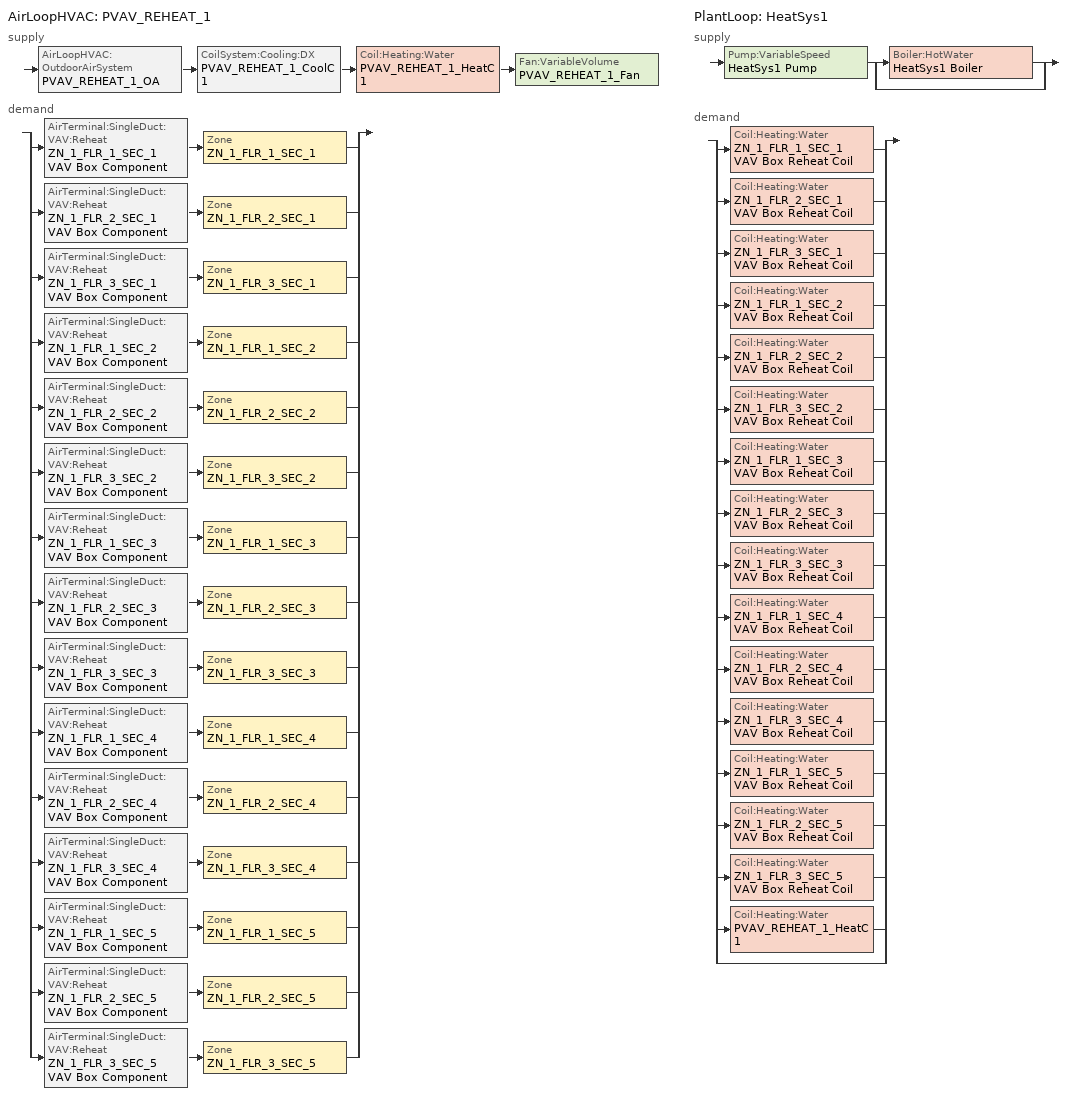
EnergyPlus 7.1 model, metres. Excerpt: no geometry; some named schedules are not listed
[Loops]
AirLoopHVAC 'PVAV_REHEAT_1'
 supply: AirLoopHVAC:OutdoorAirSystem 'PVAV_REHEAT_1_OA' > CoilSystem:Cooling:DX 'PVAV_REHEAT_1_CoolC 1' > Coil:Heating:Water 'PVAV_REHEAT_1_HeatC 1' > Fan:VariableVolume 'PVAV_REHEAT_1_Fan'
 demand: split
  | AirTerminal:SingleDuct:VAV:Reheat 'ZN_1_FLR_1_SEC_1 VAV Box Component' > Zone 'ZN_1_FLR_1_SEC_1'
  | AirTerminal:SingleDuct:VAV:Reheat 'ZN_1_FLR_2_SEC_1 VAV Box Component' > Zone 'ZN_1_FLR_2_SEC_1'
  | AirTerminal:SingleDuct:VAV:Reheat 'ZN_1_FLR_3_SEC_1 VAV Box Component' > Zone 'ZN_1_FLR_3_SEC_1'
  | AirTerminal:SingleDuct:VAV:Reheat 'ZN_1_FLR_1_SEC_2 VAV Box Component' > Zone 'ZN_1_FLR_1_SEC_2'
  | AirTerminal:SingleDuct:VAV:Reheat 'ZN_1_FLR_2_SEC_2 VAV Box Component' > Zone 'ZN_1_FLR_2_SEC_2'
  | AirTerminal:SingleDuct:VAV:Reheat 'ZN_1_FLR_3_SEC_2 VAV Box Component' > Zone 'ZN_1_FLR_3_SEC_2'
  | AirTerminal:SingleDuct:VAV:Reheat 'ZN_1_FLR_1_SEC_3 VAV Box Component' > Zone 'ZN_1_FLR_1_SEC_3'
  | AirTerminal:SingleDuct:VAV:Reheat 'ZN_1_FLR_2_SEC_3 VAV Box Component' > Zone 'ZN_1_FLR_2_SEC_3'
  | AirTerminal:SingleDuct:VAV:Reheat 'ZN_1_FLR_3_SEC_3 VAV Box Component' > Zone 'ZN_1_FLR_3_SEC_3'
  | AirTerminal:SingleDuct:VAV:Reheat 'ZN_1_FLR_1_SEC_4 VAV Box Component' > Zone 'ZN_1_FLR_1_SEC_4'
  | AirTerminal:SingleDuct:VAV:Reheat 'ZN_1_FLR_2_SEC_4 VAV Box Component' > Zone 'ZN_1_FLR_2_SEC_4'
  | AirTerminal:SingleDuct:VAV:Reheat 'ZN_1_FLR_3_SEC_4 VAV Box Component' > Zone 'ZN_1_FLR_3_SEC_4'
  | AirTerminal:SingleDuct:VAV:Reheat 'ZN_1_FLR_1_SEC_5 VAV Box Component' > Zone 'ZN_1_FLR_1_SEC_5'
  | AirTerminal:SingleDuct:VAV:Reheat 'ZN_1_FLR_2_SEC_5 VAV Box Component' > Zone 'ZN_1_FLR_2_SEC_5'
  | AirTerminal:SingleDuct:VAV:Reheat 'ZN_1_FLR_3_SEC_5 VAV Box Component' > Zone 'ZN_1_FLR_3_SEC_5'
PlantLoop 'HeatSys1'
 supply: Pump:VariableSpeed 'HeatSys1 Pump' > split
  | Boiler:HotWater 'HeatSys1 Boiler'
  | bypass
 demand: split
  | Coil:Heating:Water 'ZN_1_FLR_1_SEC_1 VAV Box Reheat Coil'
  | Coil:Heating:Water 'ZN_1_FLR_2_SEC_1 VAV Box Reheat Coil'
  | Coil:Heating:Water 'ZN_1_FLR_3_SEC_1 VAV Box Reheat Coil'
  | Coil:Heating:Water 'ZN_1_FLR_1_SEC_2 VAV Box Reheat Coil'
  | Coil:Heating:Water 'ZN_1_FLR_2_SEC_2 VAV Box Reheat Coil'
  | Coil:Heating:Water 'ZN_1_FLR_3_SEC_2 VAV Box Reheat Coil'
  | Coil:Heating:Water 'ZN_1_FLR_1_SEC_3 VAV Box Reheat Coil'
  | Coil:Heating:Water 'ZN_1_FLR_2_SEC_3 VAV Box Reheat Coil'
  | Coil:Heating:Water 'ZN_1_FLR_3_SEC_3 VAV Box Reheat Coil'
  | Coil:Heating:Water 'ZN_1_FLR_1_SEC_4 VAV Box Reheat Coil'
  | Coil:Heating:Water 'ZN_1_FLR_2_SEC_4 VAV Box Reheat Coil'
  | Coil:Heating:Water 'ZN_1_FLR_3_SEC_4 VAV Box Reheat Coil'
  | Coil:Heating:Water 'ZN_1_FLR_1_SEC_5 VAV Box Reheat Coil'
  | Coil:Heating:Water 'ZN_1_FLR_2_SEC_5 VAV Box Reheat Coil'
  | Coil:Heating:Water 'ZN_1_FLR_3_SEC_5 VAV Box Reheat Coil'
  | Coil:Heating:Water 'PVAV_REHEAT_1_HeatC 1'
  | bypass
[ComponentCost:LineItem]
Name | Line Item Type | Item | Cost per Each | Quantity | Cost per Unit of Output Capacity
Infiltration:ZN_1_FLR_1_SEC_1 | General | ZN_1_FLR_1_SEC_1 | 1 | 0.0291
People:ZN_1_FLR_1_SEC_1 | General | ZN_1_FLR_1_SEC_1 | 1 | 11.8653
LIGHTING EQUIP:ZN_1_FLR_1_SEC_1 | Lights | ZN_1_FLR_1_SEC_1 |  |  | 1
ElectricEquipment:ZN_1_FLR_1_SEC_1:PlugMisc | General | ZN_1_FLR_1_SEC_1 | 1 | 0.1485
GasEquipment:ZN_1_FLR_1_SEC_1:PlugMisc | General | ZN_1_FLR_1_SEC_1 | 1 | 0.0166
Infiltration:ZN_1_FLR_2_SEC_1 | General | ZN_1_FLR_2_SEC_1 | 1 | 0.0874
People:ZN_1_FLR_2_SEC_1 | General | ZN_1_FLR_2_SEC_1 | 1 | 35.5958
LIGHTING EQUIP:ZN_1_FLR_2_SEC_1 | Lights | ZN_1_FLR_2_SEC_1 |  |  | 1
ElectricEquipment:ZN_1_FLR_2_SEC_1:PlugMisc | General | ZN_1_FLR_2_SEC_1 | 1 | 0.4454
GasEquipment:ZN_1_FLR_2_SEC_1:PlugMisc | General | ZN_1_FLR_2_SEC_1 | 1 | 0.0497
Infiltration:ZN_1_FLR_3_SEC_1 | General | ZN_1_FLR_3_SEC_1 | 1 | 0.0291
People:ZN_1_FLR_3_SEC_1 | General | ZN_1_FLR_3_SEC_1 | 1 | 11.8653
LIGHTING EQUIP:ZN_1_FLR_3_SEC_1 | Lights | ZN_1_FLR_3_SEC_1 |  |  | 1
ElectricEquipment:ZN_1_FLR_3_SEC_1:PlugMisc | General | ZN_1_FLR_3_SEC_1 | 1 | 0.1485
GasEquipment:ZN_1_FLR_3_SEC_1:PlugMisc | General | ZN_1_FLR_3_SEC_1 | 1 | 0.0166
Infiltration:ZN_1_FLR_1_SEC_2 | General | ZN_1_FLR_1_SEC_2 | 1 | 0.011
People:ZN_1_FLR_1_SEC_2 | General | ZN_1_FLR_1_SEC_2 | 1 | 4.4958
LIGHTING EQUIP:ZN_1_FLR_1_SEC_2 | Lights | ZN_1_FLR_1_SEC_2 |  |  | 1
ElectricEquipment:ZN_1_FLR_1_SEC_2:PlugMisc | General | ZN_1_FLR_1_SEC_2 | 1 | 0.0562
GasEquipment:ZN_1_FLR_1_SEC_2:PlugMisc | General | ZN_1_FLR_1_SEC_2 | 1 | 0.0063
Infiltration:ZN_1_FLR_2_SEC_2 | General | ZN_1_FLR_2_SEC_2 | 1 | 0.0331
People:ZN_1_FLR_2_SEC_2 | General | ZN_1_FLR_2_SEC_2 | 1 | 13.4873
LIGHTING EQUIP:ZN_1_FLR_2_SEC_2 | Lights | ZN_1_FLR_2_SEC_2 |  |  | 1
ElectricEquipment:ZN_1_FLR_2_SEC_2:PlugMisc | General | ZN_1_FLR_2_SEC_2 | 1 | 0.1687
GasEquipment:ZN_1_FLR_2_SEC_2:PlugMisc | General | ZN_1_FLR_2_SEC_2 | 1 | 0.0188
Infiltration:ZN_1_FLR_3_SEC_2 | General | ZN_1_FLR_3_SEC_2 | 1 | 0.011
People:ZN_1_FLR_3_SEC_2 | General | ZN_1_FLR_3_SEC_2 | 1 | 4.4958
LIGHTING EQUIP:ZN_1_FLR_3_SEC_2 | Lights | ZN_1_FLR_3_SEC_2 |  |  | 1
ElectricEquipment:ZN_1_FLR_3_SEC_2:PlugMisc | General | ZN_1_FLR_3_SEC_2 | 1 | 0.0562
GasEquipment:ZN_1_FLR_3_SEC_2:PlugMisc | General | ZN_1_FLR_3_SEC_2 | 1 | 0.0063
Infiltration:ZN_1_FLR_1_SEC_3 | General | ZN_1_FLR_1_SEC_3 | 1 | 0.0291
People:ZN_1_FLR_1_SEC_3 | General | ZN_1_FLR_1_SEC_3 | 1 | 11.8653
LIGHTING EQUIP:ZN_1_FLR_1_SEC_3 | Lights | ZN_1_FLR_1_SEC_3 |  |  | 1
ElectricEquipment:ZN_1_FLR_1_SEC_3:PlugMisc | General | ZN_1_FLR_1_SEC_3 | 1 | 0.1485
GasEquipment:ZN_1_FLR_1_SEC_3:PlugMisc | General | ZN_1_FLR_1_SEC_3 | 1 | 0.0166
Infiltration:ZN_1_FLR_2_SEC_3 | General | ZN_1_FLR_2_SEC_3 | 1 | 0.0874
People:ZN_1_FLR_2_SEC_3 | General | ZN_1_FLR_2_SEC_3 | 1 | 35.5958
LIGHTING EQUIP:ZN_1_FLR_2_SEC_3 | Lights | ZN_1_FLR_2_SEC_3 |  |  | 1
ElectricEquipment:ZN_1_FLR_2_SEC_3:PlugMisc | General | ZN_1_FLR_2_SEC_3 | 1 | 0.4454
GasEquipment:ZN_1_FLR_2_SEC_3:PlugMisc | General | ZN_1_FLR_2_SEC_3 | 1 | 0.0497
Infiltration:ZN_1_FLR_3_SEC_3 | General | ZN_1_FLR_3_SEC_3 | 1 | 0.0291
People:ZN_1_FLR_3_SEC_3 | General | ZN_1_FLR_3_SEC_3 | 1 | 11.8653
LIGHTING EQUIP:ZN_1_FLR_3_SEC_3 | Lights | ZN_1_FLR_3_SEC_3 |  |  | 1
ElectricEquipment:ZN_1_FLR_3_SEC_3:PlugMisc | General | ZN_1_FLR_3_SEC_3 | 1 | 0.1485
GasEquipment:ZN_1_FLR_3_SEC_3:PlugMisc | General | ZN_1_FLR_3_SEC_3 | 1 | 0.0166
Infiltration:ZN_1_FLR_1_SEC_4 | General | ZN_1_FLR_1_SEC_4 | 1 | 0.011
People:ZN_1_FLR_1_SEC_4 | General | ZN_1_FLR_1_SEC_4 | 1 | 4.4958
LIGHTING EQUIP:ZN_1_FLR_1_SEC_4 | Lights | ZN_1_FLR_1_SEC_4 |  |  | 1
ElectricEquipment:ZN_1_FLR_1_SEC_4:PlugMisc | General | ZN_1_FLR_1_SEC_4 | 1 | 0.0562
GasEquipment:ZN_1_FLR_1_SEC_4:PlugMisc | General | ZN_1_FLR_1_SEC_4 | 1 | 0.0063
Infiltration:ZN_1_FLR_2_SEC_4 | General | ZN_1_FLR_2_SEC_4 | 1 | 0.0331
People:ZN_1_FLR_2_SEC_4 | General | ZN_1_FLR_2_SEC_4 | 1 | 13.4873
LIGHTING EQUIP:ZN_1_FLR_2_SEC_4 | Lights | ZN_1_FLR_2_SEC_4 |  |  | 1
ElectricEquipment:ZN_1_FLR_2_SEC_4:PlugMisc | General | ZN_1_FLR_2_SEC_4 | 1 | 0.1687
GasEquipment:ZN_1_FLR_2_SEC_4:PlugMisc | General | ZN_1_FLR_2_SEC_4 | 1 | 0.0188
Infiltration:ZN_1_FLR_3_SEC_4 | General | ZN_1_FLR_3_SEC_4 | 1 | 0.011
People:ZN_1_FLR_3_SEC_4 | General | ZN_1_FLR_3_SEC_4 | 1 | 4.4958
LIGHTING EQUIP:ZN_1_FLR_3_SEC_4 | Lights | ZN_1_FLR_3_SEC_4 |  |  | 1
ElectricEquipment:ZN_1_FLR_3_SEC_4:PlugMisc | General | ZN_1_FLR_3_SEC_4 | 1 | 0.0562
GasEquipment:ZN_1_FLR_3_SEC_4:PlugMisc | General | ZN_1_FLR_3_SEC_4 | 1 | 0.0063
Infiltration:ZN_1_FLR_1_SEC_5 | General | ZN_1_FLR_1_SEC_5 | 1 | 0.0125
People:ZN_1_FLR_1_SEC_5 | General | ZN_1_FLR_1_SEC_5 | 1 | 5.0749
LIGHTING EQUIP:ZN_1_FLR_1_SEC_5 | Lights | ZN_1_FLR_1_SEC_5 |  |  | 1
ElectricEquipment:ZN_1_FLR_1_SEC_5:PlugMisc | General | ZN_1_FLR_1_SEC_5 | 1 | 0.0635
GasEquipment:ZN_1_FLR_1_SEC_5:PlugMisc | General | ZN_1_FLR_1_SEC_5 | 1 | 0.0071
Infiltration:ZN_1_FLR_2_SEC_5 | General | ZN_1_FLR_2_SEC_5 | 1 | 0.0374
People:ZN_1_FLR_2_SEC_5 | General | ZN_1_FLR_2_SEC_5 | 1 | 15.2248
LIGHTING EQUIP:ZN_1_FLR_2_SEC_5 | Lights | ZN_1_FLR_2_SEC_5 |  |  | 1
ElectricEquipment:ZN_1_FLR_2_SEC_5:PlugMisc | General | ZN_1_FLR_2_SEC_5 | 1 | 0.1905
GasEquipment:ZN_1_FLR_2_SEC_5:PlugMisc | General | ZN_1_FLR_2_SEC_5 | 1 | 0.0212
Infiltration:ZN_1_FLR_3_SEC_5 | General | ZN_1_FLR_3_SEC_5 | 1 | 0.0125
People:ZN_1_FLR_3_SEC_5 | General | ZN_1_FLR_3_SEC_5 | 1 | 5.0749
LIGHTING EQUIP:ZN_1_FLR_3_SEC_5 | Lights | ZN_1_FLR_3_SEC_5 |  |  | 1
ElectricEquipment:ZN_1_FLR_3_SEC_5:PlugMisc | General | ZN_1_FLR_3_SEC_5 | 1 | 0.0635
GasEquipment:ZN_1_FLR_3_SEC_5:PlugMisc | General | ZN_1_FLR_3_SEC_5 | 1 | 0.0071
[Sizing:Zone] Zone Cooling Design Supply Air Temperature {C}=14; Zone Heating Design Supply Air Temperature {C}=40; Zone Cooling Design Supply Air Humidity Ratio {kg-H20/kg-air}=0.0085; Zone Heating Design Supply Air Humidity Ratio {kg-H20/kg-air}=0.008; Cooling Design Air Flow Method {Flow/Zone | DesignDay | DesignDayWithLimit}=DesignDay; Cooling Minimum Air Flow Fraction=0; Heating Design Air Flow Method {Flow/Zone | DesignDay}=DesignDay; Heating Design Air Flow Rate=0
Name | Design Specification Outdoor Air Object | Design Specification Zone Air Distribution Object
ZN_1_FLR_1_SEC_1 | ZN_1_FLR_1_SEC_1 OA Design Spec | ZN_1_FLR_1_SEC_1 Air Dist Design Spec
ZN_1_FLR_2_SEC_1 | ZN_1_FLR_2_SEC_1 OA Design Spec | ZN_1_FLR_2_SEC_1 Air Dist Design Spec
ZN_1_FLR_3_SEC_1 | ZN_1_FLR_3_SEC_1 OA Design Spec | ZN_1_FLR_3_SEC_1 Air Dist Design Spec
ZN_1_FLR_1_SEC_2 | ZN_1_FLR_1_SEC_2 OA Design Spec | ZN_1_FLR_1_SEC_2 Air Dist Design Spec
ZN_1_FLR_2_SEC_2 | ZN_1_FLR_2_SEC_2 OA Design Spec | ZN_1_FLR_2_SEC_2 Air Dist Design Spec
ZN_1_FLR_3_SEC_2 | ZN_1_FLR_3_SEC_2 OA Design Spec | ZN_1_FLR_3_SEC_2 Air Dist Design Spec
ZN_1_FLR_1_SEC_3 | ZN_1_FLR_1_SEC_3 OA Design Spec | ZN_1_FLR_1_SEC_3 Air Dist Design Spec
ZN_1_FLR_2_SEC_3 | ZN_1_FLR_2_SEC_3 OA Design Spec | ZN_1_FLR_2_SEC_3 Air Dist Design Spec
ZN_1_FLR_3_SEC_3 | ZN_1_FLR_3_SEC_3 OA Design Spec | ZN_1_FLR_3_SEC_3 Air Dist Design Spec
ZN_1_FLR_1_SEC_4 | ZN_1_FLR_1_SEC_4 OA Design Spec | ZN_1_FLR_1_SEC_4 Air Dist Design Spec
ZN_1_FLR_2_SEC_4 | ZN_1_FLR_2_SEC_4 OA Design Spec | ZN_1_FLR_2_SEC_4 Air Dist Design Spec
ZN_1_FLR_3_SEC_4 | ZN_1_FLR_3_SEC_4 OA Design Spec | ZN_1_FLR_3_SEC_4 Air Dist Design Spec
ZN_1_FLR_1_SEC_5 | ZN_1_FLR_1_SEC_5 OA Design Spec | ZN_1_FLR_1_SEC_5 Air Dist Design Spec
ZN_1_FLR_2_SEC_5 | ZN_1_FLR_2_SEC_5 OA Design Spec | ZN_1_FLR_2_SEC_5 Air Dist Design Spec
ZN_1_FLR_3_SEC_5 | ZN_1_FLR_3_SEC_5 OA Design Spec | ZN_1_FLR_3_SEC_5 Air Dist Design Spec
[DesignSpecification:OutdoorAir] Outdoor Air Method=Flow/Zone; Outdoor Air Flow Air Changes per Hour {1/hr}=0
Name | Outdoor Air Flow Per Person {m3/s-person} | Outdoor Air Flow Per Zone Floor Area {m3/s-m2} | Outdoor Air Flow Per Zone {m3/s} | Outdoor Air Flow per Person {m3/s-person} | Outdoor Air Flow per Zone Floor Area {m3/s-m2} | Outdoor Air Flow per Zone {m3/s}
ZN_1_FLR_1_SEC_1 OA Design Spec; ZN_1_FLR_2_SEC_1 OA Design Spec; ZN_1_FLR_3_SEC_1 OA Design Spec; ZN_1_FLR_1_SEC_3 OA Design Spec; ZN_1_FLR_2_SEC_3 OA Design Spec; ZN_1_FLR_3_SEC_3 OA Design Spec | 0 | 0 | 0.0462194
ZN_1_FLR_1_SEC_1 VAV Box OA Design Spec; ZN_1_FLR_2_SEC_1 VAV Box OA Design Spec; ZN_1_FLR_3_SEC_1 VAV Box OA Design Spec; ZN_1_FLR_1_SEC_3 VAV Box OA Design Spec; ZN_1_FLR_2_SEC_3 VAV Box OA Design Spec; ZN_1_FLR_3_SEC_3 VAV Box OA Design Spec |  |  |  | 0 | 0 | 0.0462
ZN_1_FLR_1_SEC_2 OA Design Spec; ZN_1_FLR_2_SEC_2 OA Design Spec; ZN_1_FLR_3_SEC_2 OA Design Spec; ZN_1_FLR_1_SEC_4 OA Design Spec; ZN_1_FLR_2_SEC_4 OA Design Spec; ZN_1_FLR_3_SEC_4 OA Design Spec | 0 | 0 | 0.0175125
ZN_1_FLR_1_SEC_2 VAV Box OA Design Spec; ZN_1_FLR_2_SEC_2 VAV Box OA Design Spec; ZN_1_FLR_3_SEC_2 VAV Box OA Design Spec; ZN_1_FLR_1_SEC_4 VAV Box OA Design Spec; ZN_1_FLR_2_SEC_4 VAV Box OA Design Spec; ZN_1_FLR_3_SEC_4 VAV Box OA Design Spec |  |  |  | 0 | 0 | 0.0175
ZN_1_FLR_1_SEC_5 OA Design Spec; ZN_1_FLR_2_SEC_5 OA Design Spec; ZN_1_FLR_3_SEC_5 OA Design Spec | 0 | 0 | 0.0197687
ZN_1_FLR_1_SEC_5 VAV Box OA Design Spec; ZN_1_FLR_2_SEC_5 VAV Box OA Design Spec; ZN_1_FLR_3_SEC_5 VAV Box OA Design Spec |  |  |  | 0 | 0 | 0.0198
[DesignSpecification:ZoneAirDistribution] Zone Air Distribution Effectiveness in Cooling Mode=1; Zone Air Distribution Effectiveness in Heating Mode=1; Zone Secondary Recirculation Fraction=0
ZN_1_FLR_1_SEC_1 Air Dist Design Spec; ZN_1_FLR_2_SEC_1 Air Dist Design Spec; ZN_1_FLR_3_SEC_1 Air Dist Design Spec; ZN_1_FLR_1_SEC_2 Air Dist Design Spec; ZN_1_FLR_2_SEC_2 Air Dist Design Spec; ZN_1_FLR_3_SEC_2 Air Dist Design Spec; ZN_1_FLR_1_SEC_3 Air Dist Design Spec; ZN_1_FLR_2_SEC_3 Air Dist Design Spec; ZN_1_FLR_3_SEC_3 Air Dist Design Spec; ZN_1_FLR_1_SEC_4 Air Dist Design Spec; ZN_1_FLR_2_SEC_4 Air Dist Design Spec; ZN_1_FLR_3_SEC_4 Air Dist Design Spec; ZN_1_FLR_1_SEC_5 Air Dist Design Spec; ZN_1_FLR_2_SEC_5 Air Dist Design Spec; ZN_1_FLR_3_SEC_5 Air Dist Design Spec
[ZoneControl:Thermostat] Control Type Schedule=Dual Zone Control Type Sched
Name | Zone | Control 1
ZN_1_FLR_1_SEC_1 Thermostat | ZN_1_FLR_1_SEC_1 | ZN_1_FLR_1_SEC_1 DualSPSched
ZN_1_FLR_2_SEC_1 Thermostat | ZN_1_FLR_2_SEC_1 | ZN_1_FLR_2_SEC_1 DualSPSched
ZN_1_FLR_3_SEC_1 Thermostat | ZN_1_FLR_3_SEC_1 | ZN_1_FLR_3_SEC_1 DualSPSched
ZN_1_FLR_1_SEC_2 Thermostat | ZN_1_FLR_1_SEC_2 | ZN_1_FLR_1_SEC_2 DualSPSched
ZN_1_FLR_2_SEC_2 Thermostat | ZN_1_FLR_2_SEC_2 | ZN_1_FLR_2_SEC_2 DualSPSched
ZN_1_FLR_3_SEC_2 Thermostat | ZN_1_FLR_3_SEC_2 | ZN_1_FLR_3_SEC_2 DualSPSched
ZN_1_FLR_1_SEC_3 Thermostat | ZN_1_FLR_1_SEC_3 | ZN_1_FLR_1_SEC_3 DualSPSched
ZN_1_FLR_2_SEC_3 Thermostat | ZN_1_FLR_2_SEC_3 | ZN_1_FLR_2_SEC_3 DualSPSched
ZN_1_FLR_3_SEC_3 Thermostat | ZN_1_FLR_3_SEC_3 | ZN_1_FLR_3_SEC_3 DualSPSched
ZN_1_FLR_1_SEC_4 Thermostat | ZN_1_FLR_1_SEC_4 | ZN_1_FLR_1_SEC_4 DualSPSched
ZN_1_FLR_2_SEC_4 Thermostat | ZN_1_FLR_2_SEC_4 | ZN_1_FLR_2_SEC_4 DualSPSched
ZN_1_FLR_3_SEC_4 Thermostat | ZN_1_FLR_3_SEC_4 | ZN_1_FLR_3_SEC_4 DualSPSched
ZN_1_FLR_1_SEC_5 Thermostat | ZN_1_FLR_1_SEC_5 | ZN_1_FLR_1_SEC_5 DualSPSched
ZN_1_FLR_2_SEC_5 Thermostat | ZN_1_FLR_2_SEC_5 | ZN_1_FLR_2_SEC_5 DualSPSched
ZN_1_FLR_3_SEC_5 Thermostat | ZN_1_FLR_3_SEC_5 | ZN_1_FLR_3_SEC_5 DualSPSched
[ThermostatSetpoint:DualSetpoint] Heating Setpoint Temperature Schedule=HtgSetP_Sch; Cooling Setpoint Temperature Schedule=ClgSetP_Sch
ZN_1_FLR_1_SEC_1 DualSPSched; ZN_1_FLR_2_SEC_1 DualSPSched; ZN_1_FLR_3_SEC_1 DualSPSched; ZN_1_FLR_1_SEC_2 DualSPSched; ZN_1_FLR_2_SEC_2 DualSPSched; ZN_1_FLR_3_SEC_2 DualSPSched; ZN_1_FLR_1_SEC_3 DualSPSched; ZN_1_FLR_2_SEC_3 DualSPSched; ZN_1_FLR_3_SEC_3 DualSPSched; ZN_1_FLR_1_SEC_4 DualSPSched; ZN_1_FLR_2_SEC_4 DualSPSched; ZN_1_FLR_3_SEC_4 DualSPSched; ZN_1_FLR_1_SEC_5 DualSPSched; ZN_1_FLR_2_SEC_5 DualSPSched; ZN_1_FLR_3_SEC_5 DualSPSched
[Zone equipment]
ZN_1_FLR_1_SEC_1: ZN_1_FLR_1_SEC_1 VAV Box Component
ZN_1_FLR_2_SEC_1: ZN_1_FLR_2_SEC_1 VAV Box Component
ZN_1_FLR_3_SEC_1: ZN_1_FLR_3_SEC_1 VAV Box Component
ZN_1_FLR_1_SEC_2: ZN_1_FLR_1_SEC_2 VAV Box Component
ZN_1_FLR_2_SEC_2: ZN_1_FLR_2_SEC_2 VAV Box Component
ZN_1_FLR_3_SEC_2: ZN_1_FLR_3_SEC_2 VAV Box Component
ZN_1_FLR_1_SEC_3: ZN_1_FLR_1_SEC_3 VAV Box Component
ZN_1_FLR_2_SEC_3: ZN_1_FLR_2_SEC_3 VAV Box Component
ZN_1_FLR_3_SEC_3: ZN_1_FLR_3_SEC_3 VAV Box Component
ZN_1_FLR_1_SEC_4: ZN_1_FLR_1_SEC_4 VAV Box Component
ZN_1_FLR_2_SEC_4: ZN_1_FLR_2_SEC_4 VAV Box Component
ZN_1_FLR_3_SEC_4: ZN_1_FLR_3_SEC_4 VAV Box Component
ZN_1_FLR_1_SEC_5: ZN_1_FLR_1_SEC_5 VAV Box Component
ZN_1_FLR_2_SEC_5: ZN_1_FLR_2_SEC_5 VAV Box Component
ZN_1_FLR_3_SEC_5: ZN_1_FLR_3_SEC_5 VAV Box Component
[AirTerminal:SingleDuct:VAV:Reheat] Availability Schedule=ALWAYS_ON; Maximum Air Flow Rate {m3/s}=AUTOSIZE; Zone Minimum Air Flow Input Method=Constant; Constant Minimum Air Flow Fraction=0.3; Maximum Hot Water or Steam Flow Rate {m3/s}=AUTOSIZE; Minimum Hot Water or Steam Flow Rate {m3/s}=0; Convergence Tolerance=0.001; Damper Heating Action=Reverse; Maximum Flow per Zone Floor Area during Reheat {m3/s-m2}=AUTOCALCULATE; Maximum Flow Fraction During Reheat=AUTOCALCULATE; Maximum Reheat Air Temperature {C}=50
Name | Reheat Coil | Design Specification Outdoor Air Object
ZN_1_FLR_1_SEC_1 VAV Box Component | ZN_1_FLR_1_SEC_1 VAV Box Reheat Coil | ZN_1_FLR_1_SEC_1 VAV Box OA Design Spec
ZN_1_FLR_2_SEC_1 VAV Box Component | ZN_1_FLR_2_SEC_1 VAV Box Reheat Coil | ZN_1_FLR_2_SEC_1 VAV Box OA Design Spec
ZN_1_FLR_3_SEC_1 VAV Box Component | ZN_1_FLR_3_SEC_1 VAV Box Reheat Coil | ZN_1_FLR_3_SEC_1 VAV Box OA Design Spec
ZN_1_FLR_1_SEC_2 VAV Box Component | ZN_1_FLR_1_SEC_2 VAV Box Reheat Coil | ZN_1_FLR_1_SEC_2 VAV Box OA Design Spec
ZN_1_FLR_2_SEC_2 VAV Box Component | ZN_1_FLR_2_SEC_2 VAV Box Reheat Coil | ZN_1_FLR_2_SEC_2 VAV Box OA Design Spec
ZN_1_FLR_3_SEC_2 VAV Box Component | ZN_1_FLR_3_SEC_2 VAV Box Reheat Coil | ZN_1_FLR_3_SEC_2 VAV Box OA Design Spec
ZN_1_FLR_1_SEC_3 VAV Box Component | ZN_1_FLR_1_SEC_3 VAV Box Reheat Coil | ZN_1_FLR_1_SEC_3 VAV Box OA Design Spec
ZN_1_FLR_2_SEC_3 VAV Box Component | ZN_1_FLR_2_SEC_3 VAV Box Reheat Coil | ZN_1_FLR_2_SEC_3 VAV Box OA Design Spec
ZN_1_FLR_3_SEC_3 VAV Box Component | ZN_1_FLR_3_SEC_3 VAV Box Reheat Coil | ZN_1_FLR_3_SEC_3 VAV Box OA Design Spec
ZN_1_FLR_1_SEC_4 VAV Box Component | ZN_1_FLR_1_SEC_4 VAV Box Reheat Coil | ZN_1_FLR_1_SEC_4 VAV Box OA Design Spec
ZN_1_FLR_2_SEC_4 VAV Box Component | ZN_1_FLR_2_SEC_4 VAV Box Reheat Coil | ZN_1_FLR_2_SEC_4 VAV Box OA Design Spec
ZN_1_FLR_3_SEC_4 VAV Box Component | ZN_1_FLR_3_SEC_4 VAV Box Reheat Coil | ZN_1_FLR_3_SEC_4 VAV Box OA Design Spec
ZN_1_FLR_1_SEC_5 VAV Box Component | ZN_1_FLR_1_SEC_5 VAV Box Reheat Coil | ZN_1_FLR_1_SEC_5 VAV Box OA Design Spec
ZN_1_FLR_2_SEC_5 VAV Box Component | ZN_1_FLR_2_SEC_5 VAV Box Reheat Coil | ZN_1_FLR_2_SEC_5 VAV Box OA Design Spec
ZN_1_FLR_3_SEC_5 VAV Box Component | ZN_1_FLR_3_SEC_5 VAV Box Reheat Coil | ZN_1_FLR_3_SEC_5 VAV Box OA Design Spec
[Coil:Heating:Water] Availability Schedule=ALWAYS_ON; U-Factor Times Area Value {W/K}=AUTOSIZE; Maximum Water Flow Rate {m3/s}=AUTOSIZE; Coil Peformance input method=UFactorTimesAreaAndDesignWaterFlowRate; Nominal Capacity=AUTOSIZE; Design Inlet Water Temperature=82.2; Design Inlet Air Temperature=16.6; Design Outlet Water Temperature=71.1; Design Outlet Air Temperature=32.2; Rated Ratio for Air and Water Convection=1
ZN_1_FLR_1_SEC_1 VAV Box Reheat Coil; ZN_1_FLR_2_SEC_1 VAV Box Reheat Coil; ZN_1_FLR_3_SEC_1 VAV Box Reheat Coil; ZN_1_FLR_1_SEC_2 VAV Box Reheat Coil; ZN_1_FLR_2_SEC_2 VAV Box Reheat Coil; ZN_1_FLR_3_SEC_2 VAV Box Reheat Coil; ZN_1_FLR_1_SEC_3 VAV Box Reheat Coil; ZN_1_FLR_2_SEC_3 VAV Box Reheat Coil; ZN_1_FLR_3_SEC_3 VAV Box Reheat Coil; ZN_1_FLR_1_SEC_4 VAV Box Reheat Coil; ZN_1_FLR_2_SEC_4 VAV Box Reheat Coil; ZN_1_FLR_3_SEC_4 VAV Box Reheat Coil; ZN_1_FLR_1_SEC_5 VAV Box Reheat Coil; ZN_1_FLR_2_SEC_5 VAV Box Reheat Coil; ZN_1_FLR_3_SEC_5 VAV Box Reheat Coil; PVAV_REHEAT_1_HeatC 1
[AirLoopHVAC]
PVAV_REHEAT_1: Design Supply Air Flow Rate {m3/s}=AUTOSIZE
[Controller:WaterCoil]
PVAV_REHEAT_1_HeatC 1_Controller: Control Variable {Temperature | HumidityRatio | TemperatureAndHumidityRatio | Flow}=Temperature; Action {Normal | Reverse}=Normal; Actuator Variable {FLOW}=Flow; Controller Convergence Tolerance {delta C} [Delta temp from setpoint]=0.0001; Maximum Actuated Flow {m3/s}=AUTOSIZE; Minimum Actuated Flow {m3/s}=0
[SetpointManager:Scheduled]
Name | Control Variable {Temperature | Others} | Schedule | Setpoint Node or NodeList | Control Variable {TEMP} | Setpoint Node
PVAV_REHEAT_1 SAT Setpoint | Temperature | Seasonal-Reset-Supply-Air-Temp-Sch | PVAV_REHEAT_1 Supply Equipment Outlet Node
HeatSys1 Loop Setpoint Manager |  | HW-Loop-Temp-Schedule |  | Temperature | HeatSys1 Supply Outlet Node
[SetpointManager:MixedAir]
Name | Control Variable {Temperature} | Setpoint Node or NodeList | Control Variable
PVAV_REHEAT_1_CoolC 1 SAT Manager | Temperature | PVAV_REHEAT_1_CoolC 1-PVAV_REHEAT_1_HeatC 1Node
PVAV_REHEAT_1_HeatC 1 SAT Manager | Temperature | PVAV_REHEAT_1_HeatC 1-PVAV_REHEAT_1_FanNode
PVAV_REHEAT_1 OA Mixed Air Temp Manager |  | PVAV_REHEAT_1_OA-PVAV_REHEAT_1_CoolC 1Node | Temperature
[Sizing:System]
PVAV_REHEAT_1: Type Of Load To Size On=Sensible; Design Outdoor Air Flow Rate {m3/s}=AUTOSIZE; Minimum System Air Flow Ratio=0.3; Preheat Design Temperature {C}=7; Preheat Design Humidity Ratio {kg-H2O/kg-air}=0.008; Precool Design Temperature {C}=12.8; Precool Design Humidity Ratio {kg-H2O/kg-air}=0.008; Central Cooling Design Supply Air Temperature {C}=12.8; Central Heating Design Supply Air Temperature {C}=16.7; Sizing Option {Coincident | NonCoincident}=NonCoincident; 100% Outdoor Air in Cooling {Yes | No}=No; 100% Outdoor Air in Heating {Yes | No}=No; Central Cooling Design Supply Air Humidity Ratio {kg-H2O/kg-air}=0.0085; Central Heating Design Supply Air Humidity Ratio {kg-H2O/kg-air}=0.008; Cooling Design Air Flow Method=DesignDay; Cooling Design Air Flow Rate {m3/s}=0; Heating Design Air Flow Method=DesignDay; Heating Design Air Flow Rate {m3/s}=0; System Outdoor Air Method { ZoneSum | VentilationRateProcedure }=VentilationRateProcedure; Zone Maximum Outdoor Air Fraction=1
[Controller:OutdoorAir]
PVAV_REHEAT_1_OA_Controller: Minimum Outdoor Air Flow Rate {m3/s}=AUTOSIZE; Maximum Outdoor Air Flow Rate {m3/s}=AUTOSIZE; Economizer Control Type=DifferentialEnthalpy; Economizer Control Action Type=ModulateFlow; Economizer Maximum Limit Dry-Bulb Temperature {C}=28; Economizer Maximum Limit Enthalpy {J/kg}=64000; Economizer Minimum Limit Dry-Bulb Temperature {C}=-100; Lockout Type=NoLockout; Minimum Limit Type=FixedMinimum; Minimum Outdoor Air Schedule=MinOA_MotorizedDamper_Sched; High Humidity Control=No; Heat Recovery Bypass Control Type=BypassWhenOAFlowGreaterThanMinimum
[CoilSystem:Cooling:DX]
PVAV_REHEAT_1_CoolC 1: Availability Schedule=ALWAYS_ON; Cooling Coil=PVAV_REHEAT_1_CoolC 1 DXCoil
[Coil:Cooling:DX:TwoSpeed]
PVAV_REHEAT_1_CoolC 1 DXCoil: Availability Schedule=ALWAYS_ON; Rated High Speed Total Cooling Capacity {W}=AUTOSIZE; Rated High Speed Sensible Heat Ratio=AUTOSIZE; Rated High Speed COP=4.46029; Rated High Speed Air Flow Rate {m3/s}=AUTOSIZE; Total Cooling Capacity Function of Temperature Curve=PVAV_REHEAT_1_CoolC 1_ClgCapFuncTempCurve; Total Cooling Capacity Function of Flow Fraction Curve=PVAV_REHEAT_1_CoolC 1_ClgCapFuncFlowFracCurve; Energy Input Ratio Function of Temperature Curve=PVAV_REHEAT_1_CoolC 1_ClgEirFuncTempCurve; Energy Input Ratio Function of Flow Fraction Curve=PVAV_REHEAT_1_CoolC 1_ClgEirFuncFlowFracCurve; Part Load Fraction Correlation Curve=PVAV_REHEAT_1_CoolC 1_ClgPlrCurve; Rated Low Speed Total Cooling Capacity {W}=AUTOSIZE; Rated Low Speed Sensible Heat Ratio=0.69; Rated Low Speed COP=4.46029; Rated Low Speed Air Flow Rate=AUTOSIZE; Low Speed Total Cooling Capacity Function of Temperature Curve=PVAV_REHEAT_1_CoolC 1_ClgLowSpdCapFuncTempCurve; Low Speed Energy Input Ratio Function of Temperature Curve=PVAV_REHEAT_1_CoolC 1_ClgLowSpdEirFuncTempCurve; Condenser Type=AirCooled; Basin Heater Capacity {W/K}=10; Basin Heater Setpoint Temperature {C}=2
[Fan:VariableVolume]
PVAV_REHEAT_1_Fan: Availability Schedule=HVACOperationSchd; Fan Efficiency=0.253131; Pressure Rise {Pa}=600; Maximum Flow Rate {m3/s}=AUTOSIZE; Fan Power Minimum Flow Rate Input Method {Fraction | FixedFlowRate}=Fraction; Fan Power Minimum Flow Fraction=0.6; Motor Efficiency=0.924; Motor In Airstream Fraction=1; Fan Coefficient 1=0.0407599; Fan Coefficient 2=0.088045; Fan Coefficient 3=-0.0729261; Fan Coefficient 4=0.94374; Fan Coefficient 5=0
[PlantLoop]
HeatSys1: Fluid Type {WATER}=Water; Loop Equipment Operation Scheme=HeatSys1 Loop Operation Scheme List; Maximum Loop Temperature {C}=100; Minimum Loop Temperature {C}=10; Maximum Loop Flow Rate {m3/s}=AUTOSIZE; Minimum Loop Flow Rate {m3/s}=0; Loop Volume {m3}=AUTOSIZE; Load Distribution Scheme {OPTIMAL | SEQUENTIAL}=Optimal
[Sizing:Plant]
HeatSys1: Loop Type {COOLING | HEATING}=Heating; Design Loop Exit Temperature {C}=82.2; Design Loop Temperature Difference {C}=11.1
[PlantEquipmentOperationSchemes]
HeatSys1 Loop Operation Scheme List: Control Scheme 1 Object Type {*******}=PlantEquipmentOperation:HeatingLoad; Control Scheme 1=HeatSys1 Operation Scheme; Control Scheme 1 Schedule=PlantOnSched
[PlantEquipmentOperation:HeatingLoad]
HeatSys1 Operation Scheme: Load Range 1 Lower Limit {W}=0; Load Range 1 Upper Limit {W}=1000000000000000; Priority Control 1 Equipment List=HeatSys1 Equipment List
[PlantEquipmentList]
HeatSys1 Equipment List: HeatSys1 Boiler
[Pump:VariableSpeed]
HeatSys1 Pump: Rated Flow Rate {m3/s}=AUTOSIZE; Rated Pump Head {Pa} [179352 Pa = 60 ft]=179352; Rated Power Consumption {W}=AUTOSIZE; Motor Efficiency=0.9; Fraction of Motor Inefficiencies to Fluid Stream=0; Coefficient 1 of the Part Load Performance Curve=0; Coefficient 2 of the Part Load Performance Curve=1; Coefficient 3 of the Part Load Performance Curve=0; Coefficient 4 of the Part Load Performance Curve=0; Minimum Flow Rate {m3/s}=0; Pump Control Type {Continuous | Intermittent}=Intermittent
[Boiler:HotWater]
HeatSys1 Boiler: Fuel Type=NATURALGAS; Nominal Capacity {W}=AUTOSIZE; Nominal Thermal Efficiency=0.8; Efficiency Curve Temperature Evaluation Variable=LeavingBoiler; Design Water Outlet Temperature {C}=82.2; Design Water Flow Rate {m3/s}=AUTOSIZE; Minimum Part Load Ratio=0; Maximum Part Load Ratio=1.1; Optimum Part Load Ratio=1; Water Outlet Upper Temperature Limit {C}=95; Boiler Flow Mode { ConstantFlow | VariableFlow }=ConstantFlow; Parasitic Electric Load=0; Sizing Factor=1
[Schedule:Compact]
ALWAYS_ON; PlantOnSched: Through: 12/31, For: AllDays, Until: 24:00, 1
HVACOperationSchd: Through: 12/31, For: Weekdays SummerDesignDay, Until: 06:00, 0, Until: 23:00, 1, Until: 24:00, 0, For: Saturday WinterDesignDay, Until: 06:00, 0, Until: 23:00, 1, Until: 24:00, 0, For: Sunday Holidays AllOtherDays, Until: 06:00, 0, Until: 23:00, 1, Until: 24:00, 0
HTGSETP_SCH: Through: 12/31, For: Weekdays WinterDesignDay, Until: 06:00, 13, Until: 23:00, 21, Until: 24:00, 13, For SummerDesignDay, Until: 24:00, 13, For: Saturday, Until: 06:00, 13, Until: 23:00, 21, Until: 24:00, 13, For: Sunday Holidays AllOtherDays, Until: 06:00, 13, Until: 23:00, 21, Until: 24:00, 13
CLGSETP_SCH: Through: 12/31, For: Weekdays SummerDesignDay, Until: 06:00, 33, Until: 23:00, 24, Until: 24:00, 33, For: Saturday, Until: 06:00, 33, Until: 23:00, 24, Until: 24:00, 33, For WinterDesignDay, Until: 24:00, 33, For: Sunday Holidays AllOtherDays, Until: 06:00, 33, Until: 23:00, 24, Until: 24:00, 33
MinOA_MotorizedDamper_Sched: Through: 12/31, For: Weekdays SummerDesignDay, Until: 07:00, 0, Until: 23:00, 1, Until: 24:00, 0, For: Saturday WinterDesignDay, Until: 06:00, 0, Until: 23:00, 1, Until: 24:00, 0, For: Sunday Holidays AllOtherDays, Until: 06:00, 0, Until: 23:00, 1, Until: 24:00, 0
Dual Zone Control Type Sched: Through: 12/31, For: AllDays, Until: 24:00, 4
Seasonal-Reset-Supply-Air-Temp-Sch: Through: 3/31, For: AllDays, Until: 24:00, 16, Through: 9/30, For: AllDays, Until: 24:00, 13, Through: 12/31, For: AllDays, Until: 24:00, 16
HW-Loop-Temp-Schedule: Through: 12/31, For: AllDays, Until: 24:00, 60
[Curve:Biquadratic] Minimum Value of x=17; Maximum Value of x=22; Minimum Value of y=13; Maximum Value of y=46
Name | Coefficient1 Constant | Coefficient2 x | Coefficient3 x**2 | Coefficient4 y | Coefficient5 y**2 | Coefficient6 x*y
PVAV_REHEAT_1_CoolC 1_ClgCapFuncTempCurve; PVAV_REHEAT_1_CoolC 1_ClgLowSpdCapFuncTempCurve | 0.42415 | 0.04426 | -0.00042 | 0.00333 | -0.00008 | -0.00021
PVAV_REHEAT_1_CoolC 1_ClgEirFuncTempCurve; PVAV_REHEAT_1_CoolC 1_ClgLowSpdEirFuncTempCurve | 1.23649 | -0.02431 | 0.00057 | -0.01434 | 0.00063 | -0.00038
[Curve:Quadratic]
Name | Coefficient1 Constant | Coefficient2 x | Coefficient3 x**2 | Minimum Value of x | Maximum Value of x
PVAV_REHEAT_1_CoolC 1_ClgCapFuncFlowFracCurve | 0.77136 | 0.34053 | -0.11088 | 0.75918 | 1.13877
PVAV_REHEAT_1_CoolC 1_ClgEirFuncFlowFracCurve | 1.2055 | -0.32953 | 0.12308 | 0.75918 | 1.13877
PVAV_REHEAT_1_CoolC 1_ClgPlrCurve | 0.771 | 0.229 | 0 | 0 | 1
